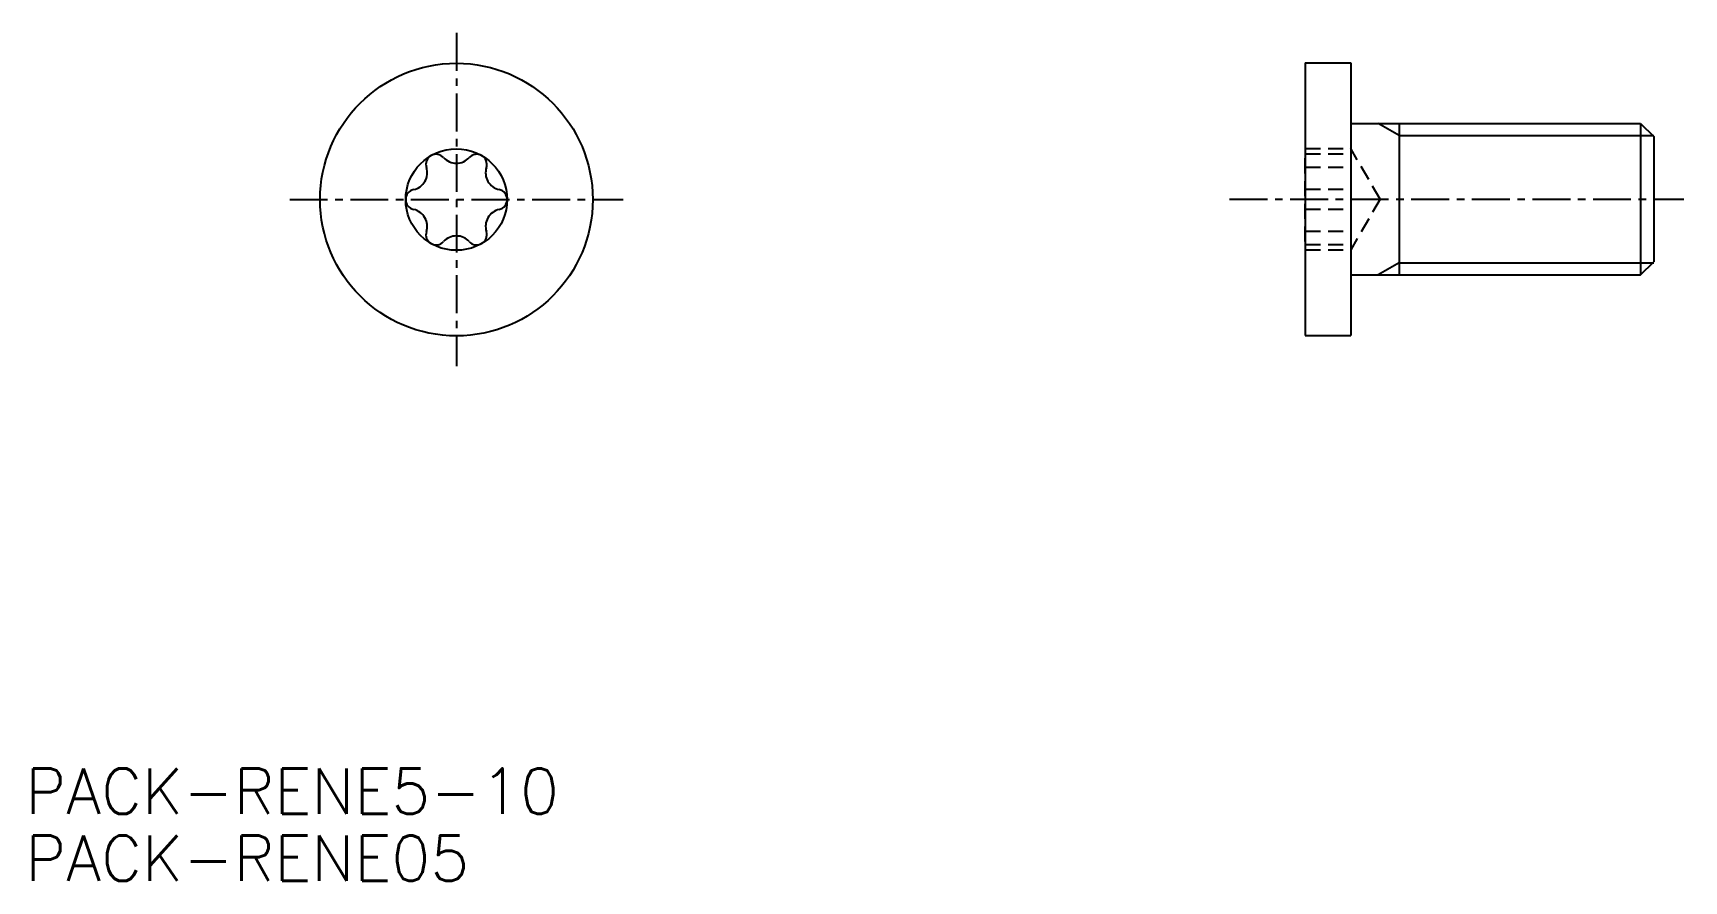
# Model space of a CAD drawing. Extents: x 14.8 to 69.3, y 0.1 to 28.1.
import ezdxf

# ---------------------------------------------------------------- set-up
doc = ezdxf.new("R2010")
doc.units = 0
doc.linetypes.add('CENTER', pattern=[2, 1.25, -0.25, 0.25, -0.25])
doc.linetypes.add('DASHED', pattern=[0.75, 0.5, -0.25])
doc.layers.get('0').update_dxf_attribs({"linetype": 'CONTINUOUS'})
doc.layers.add('CENTER', color=1, linetype='CENTER')
doc.styles.get("Standard").update_dxf_attribs({"font": 'txt.shx', "bigfont": 'extfont2.shx'})

msp = doc.modelspace()

# ---------------------------------------------------------------- linework, layer by layer
at = {"color": 7, "linetype": 'CONTINUOUS'}
for p, q in [((56.825, 27.115), (58.325, 27.115)), ((56.825, 27.115), (56.825, 18.115)), ((56.825, 27.115), (58.325, 27.115)), ((56.825, 27.115), (56.825, 18.115)), ((58.325, 27.115), (58.325, 18.115)), ((58.325, 27.115), (58.325, 18.115)), ((58.325, 25.115), (67.892, 25.115)), ((59.925, 25.115), (59.925, 20.115)), ((67.892, 25.115), (67.892, 20.115)), ((67.892, 25.115), (68.325, 24.682)), ((68.325, 24.682), (68.325, 20.548)), ((67.892, 20.115), (68.325, 20.548)), ((58.325, 20.115), (67.892, 20.115)), ((58.325, 20.115), (65.925, 20.115)), ((56.825, 18.115), (58.325, 18.115)), ((56.825, 18.115), (58.325, 18.115))]:
    msp.add_line(p, q, dxfattribs=at)
at = {"color": 3, "linetype": 'CONTINUOUS'}
for p, q in [((59.925, 24.715), (59.232, 25.115)), ((59.925, 24.715), (68.325, 24.715)), ((59.925, 20.515), (59.232, 20.115)), ((59.925, 20.515), (68.325, 20.515))]:
    msp.add_line(p, q, dxfattribs=at)
at = {"color": 3, "linetype": 'DASHED'}
for p, q in [((56.825, 24.29), (58.325, 24.29)), ((56.825, 24.111), (58.325, 24.111)), ((56.825, 21.215), (56.825, 24.015)), ((59.292, 22.615), (58.325, 24.29)), ((58.325, 24.29), (58.325, 20.94)), ((56.825, 23.675), (58.325, 23.675)), ((56.825, 22.943), (58.325, 22.943)), ((59.292, 22.615), (58.325, 20.94)), ((56.825, 22.288), (58.325, 22.288)), ((56.825, 21.556), (58.325, 21.556)), ((56.825, 21.12), (58.325, 21.12)), ((56.825, 20.94), (58.325, 20.94))]:
    msp.add_line(p, q, dxfattribs=at)
at = {"color": 7, "linetype": 'CONTINUOUS'}
for radius in [4.5, 1.675]:
    msp.add_circle((28.805, 22.602), radius, dxfattribs=at)
for centre, radius, start, end in [((28.135, 23.762), 0.335, 42.4045, 197.5955), ((28.805, 24.374), 0.572, 222.4045, 317.5955), ((29.475, 23.762), 0.335, 342.4045, 137.5955), ((27.27, 23.488), 0.572, 282.4045, 17.5955), ((30.34, 23.488), 0.572, 162.4045, 257.5955), ((27.465, 22.602), 0.335, 102.4045, 257.5955), ((30.145, 22.602), 0.335, 282.4045, 77.5955), ((27.27, 21.716), 0.572, 342.4045, 77.5955), ((30.34, 21.716), 0.572, 102.4045, 197.5955), ((28.135, 21.441), 0.335, 162.4045, 317.5955), ((28.805, 20.829), 0.572, 42.4045, 137.5955), ((29.475, 21.441), 0.335, 222.4045, 17.5955)]:
    msp.add_arc(centre, radius, start, end, dxfattribs=at)
at = {"layer": 'CENTER'}
for p, q in [((28.805, 28.102), (28.805, 17.102)), ((23.305, 22.602), (34.305, 22.602))]:
    msp.add_line(p, q, dxfattribs=at)
at = {"layer": 'CENTER', "color": 1, "linetype": 'CENTER'}
msp.add_line((54.325, 22.615), (69.325, 22.615), dxfattribs=at)

# ---------------------------------------------------------------- texts
at = {"color": 7, "linetype": 'CONTINUOUS'}
for s, p in [('PACK-RENE5-10', (14.572, 2.318)), ('PACK-RENE05', (14.572, 0.102))]:
    msp.add_text(s, height=1.5, dxfattribs=at).set_placement(p)

doc.saveas('drawing.dxf')
